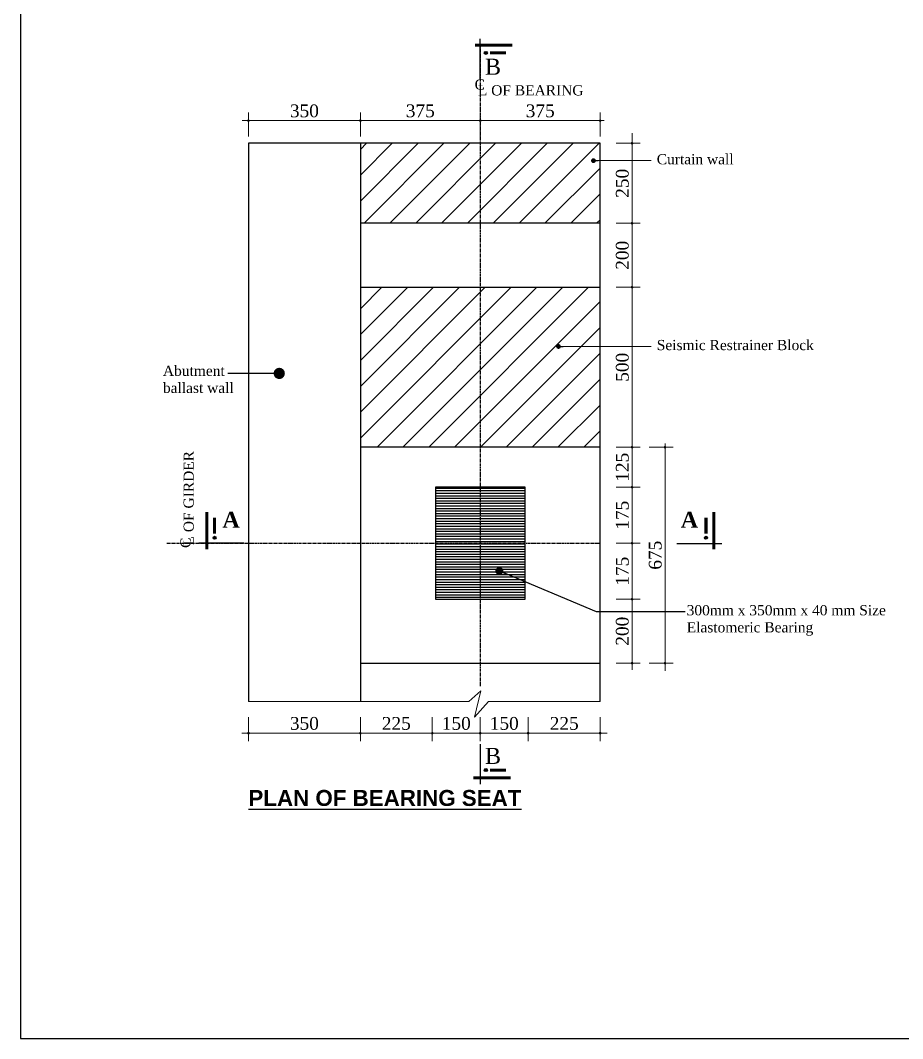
# Model space of a CAD drawing. Header units: millimetres. Extents: x -29779 to 80452, y -13100 to 39577.
# Drawn here: x -20320 to -17561, y 10392 to 13575 of the extents above; entities that cross this region are included whole.
import ezdxf

# ---------------------------------------------------------------- set-up
doc = ezdxf.new("R2010")
doc.units = ezdxf.units.MM
doc.header["$LTSCALE"] = 3
doc.linetypes.add('CENTER', pattern=[50.8, 31.75, -6.35, 6.35, -6.35])
for name, color, linetype in [('Bearing  peat', 11, 'Continuous'), ('Center Line', 34, 'Continuous'), ('Hatching', 35, 'Continuous'), ('L.L', 200, 'Continuous'), ('Pile', 11, 'Continuous'), ('Text', 7, 'Continuous')]:
    doc.layers.add(name, color=color, linetype=linetype)
doc.layers.add('Dimision', color=4, linetype='Continuous', lineweight=13)
doc.layers.add('hatch', color=253, linetype='Continuous', lineweight=13)
doc.styles.get("Standard").update_dxf_attribs({"font": 'times.ttf'})
doc.dimstyles.new('dim_20', dxfattribs={"dimscale": 0, "dimtxt": 20, "dimasz": 0.2, "dimexe": 25, "dimexo": 10, "dimgap": 10, "dimtad": 1, "dimdec": 0, "dimtxsty": 'Standard', "dimblk": 'D_TIC', "dimcen": 0, "dimclrd": 256, "dimclre": 256, "dimclrt": 256, "dimadec": 0, "dimazin": 0, "dimtfac": 1, "dimtdec": 0, "dimtix": 1, "dimtmove": 0, "dimatfit": 3, "dimldrblk": 'DOT', "dimfxl": 50, "dimfxlon": 1, "dimlwd": -1, "dimlwe": -1, "dimarcsym": 0})
doc.dimstyles.new('ISO-25', dxfattribs={"dimtxt": 15, "dimasz": 15, "dimexe": 20, "dimexo": 10.625, "dimgap": 15, "dimtad": 1, "dimdec": 1, "dimdsep": 46, "dimtxsty": 'Standard', "dimblk": 'DOT', "dimcen": 2.5, "dimclrd": 256, "dimclre": 256, "dimclrt": 256, "dimadec": 0, "dimazin": 0, "dimtfac": 1, "dimtdec": 1, "dimtix": 1, "dimtmove": 0, "dimatfit": 3, "dimldrblk": 'DOT', "dimfxl": 1, "dimlwd": -1, "dimarcsym": 0})

# ---------------------------------------------------------------- blocks, each defined once
blk = doc.blocks.new('_Dot')
at = {"color": 0, "linetype": 'ByBlock', "lineweight": -2}
blk.add_line((-0.5, 0), (-1, 0), dxfattribs=at)
at = {"color": 0, "linetype": 'ByBlock', "const_width": 0.5}
blk.add_lwpolyline([(-0.25, 0, 1), (0.25, 0, 1)], format="xyb", close=True, dxfattribs=at)
blk = doc.blocks.new('D_TIC')
at = {"layer": 'Dimision', "ltscale": 5}
for p, q in [((-60, 0), (60, 0)), ((0, 60), (0, -60))]:
    blk.add_line(p, q, dxfattribs=at)
at = {"layer": 'Dimision', "ltscale": 5, "const_width": 20}
blk.add_lwpolyline([(-10, 0, 1), (10, 0, 1)], format="xyb", close=True, dxfattribs=at)
blk = doc.blocks.new('*D620')
at = {"layer": 'Defpoints', "color": 0, "transparency": 16777216}
for p in [(-18485.3, 13190.5), (-18406.7, 13190.5), (-18506.5, 12940.5)]:
    blk.add_point(p, dxfattribs=at)
at = {"layer": 'Dimision', "transparency": 16777216}
for p, q in [((-18456.7, 13190.5), (-18381.7, 13190.5)), ((-18406.7, 12940.7), (-18406.7, 13190.3)), ((-18456.7, 12940.5), (-18381.7, 12940.5))]:
    blk.add_line(p, q, dxfattribs=at)
at = {"layer": 'Dimision', "transparency": 16777216, "xscale": 0.2, "yscale": 0.2, "zscale": 0.2}
for p, rotation in [((-18406.7, 13190.5), 90), ((-18406.7, 12940.5), 270)]:
    blk.add_blockref('D_TIC', p, dxfattribs=dict(at, rotation=rotation))
at = {"layer": 'Dimision', "transparency": 16777216, "insert": (-18437.1, 13065.5), "char_height": 40, "attachment_point": 5, "rotation": 90}
blk.add_mtext('250', dxfattribs=at)
blk = doc.blocks.new('*D622')
at = {"layer": 'Defpoints', "color": 0, "transparency": 16777216}
for p in [(-18881.5, 13261.3), (-19256.5, 13190.5), (-18881.5, 13190.5)]:
    blk.add_point(p, dxfattribs=at)
at = {"layer": 'Dimision', "transparency": 16777216}
for p, q in [((-19256.5, 13211.3), (-19256.5, 13286.3)), ((-18881.5, 13211.3), (-18881.5, 13286.3)), ((-19256.3, 13261.3), (-18881.7, 13261.3))]:
    blk.add_line(p, q, dxfattribs=at)
at = {"layer": 'Dimision', "transparency": 16777216, "xscale": 0.2, "yscale": 0.2, "zscale": 0.2, "rotation": 180}
blk.add_blockref('D_TIC', (-19256.5, 13261.3), dxfattribs=at)
at = {"layer": 'Dimision', "transparency": 16777216, "xscale": 0.2, "yscale": 0.2, "zscale": 0.2}
blk.add_blockref('D_TIC', (-18881.5, 13261.3), dxfattribs=at)
at = {"layer": 'Dimision', "transparency": 16777216, "insert": (-19069, 13291.7), "char_height": 40, "attachment_point": 5}
blk.add_mtext('375', dxfattribs=at)
blk = doc.blocks.new('*D623')
at = {"layer": 'Defpoints', "color": 0, "transparency": 16777216}
for p in [(-18506.5, 12940.5), (-18506.5, 12740.5), (-18406.7, 12740.5)]:
    blk.add_point(p, dxfattribs=at)
at = {"layer": 'Dimision', "transparency": 16777216}
for p, q in [((-18456.7, 12940.5), (-18381.7, 12940.5)), ((-18406.7, 12940.3), (-18406.7, 12740.7)), ((-18456.7, 12740.5), (-18381.7, 12740.5))]:
    blk.add_line(p, q, dxfattribs=at)
at = {"layer": 'Dimision', "transparency": 16777216, "xscale": 0.2, "yscale": 0.2, "zscale": 0.2}
for p, rotation in [((-18406.7, 12940.5), 90), ((-18406.7, 12740.5), 270)]:
    blk.add_blockref('D_TIC', p, dxfattribs=dict(at, rotation=rotation))
at = {"layer": 'Dimision', "transparency": 16777216, "insert": (-18437.1, 12840.5), "char_height": 40, "attachment_point": 5, "rotation": 90}
blk.add_mtext('200', dxfattribs=at)
blk = doc.blocks.new('*D723')
at = {"layer": 'Defpoints', "color": 0, "transparency": 16777216}
for p in [(-19606.5, 13261.3), (-19606.5, 13190.5), (-19256.5, 13190.5)]:
    blk.add_point(p, dxfattribs=at)
at = {"layer": 'Dimision', "transparency": 16777216}
for p, q in [((-19606.5, 13211.3), (-19606.5, 13286.3)), ((-19256.5, 13211.3), (-19256.5, 13286.3)), ((-19256.7, 13261.3), (-19606.3, 13261.3))]:
    blk.add_line(p, q, dxfattribs=at)
at = {"layer": 'Dimision', "transparency": 16777216, "xscale": 0.2, "yscale": 0.2, "zscale": 0.2, "rotation": 180}
blk.add_blockref('D_TIC', (-19606.5, 13261.3), dxfattribs=at)
at = {"layer": 'Dimision', "transparency": 16777216, "xscale": 0.2, "yscale": 0.2, "zscale": 0.2}
blk.add_blockref('D_TIC', (-19256.5, 13261.3), dxfattribs=at)
at = {"layer": 'Dimision', "transparency": 16777216, "insert": (-19431.5, 13291.6), "char_height": 40, "attachment_point": 5}
blk.add_mtext('350', dxfattribs=at)
blk = doc.blocks.new('*D630')
at = {"layer": 'Defpoints', "color": 0, "transparency": 16777216}
for p in [(-19606.5, 11480), (-19256.5, 11480), (-19606.5, 11346.7)]:
    blk.add_point(p, dxfattribs=at)
at = {"layer": 'Dimision', "transparency": 16777216}
for p, q in [((-19606.5, 11396.7), (-19606.5, 11321.7)), ((-19256.5, 11396.7), (-19256.5, 11321.7)), ((-19256.7, 11346.7), (-19606.3, 11346.7))]:
    blk.add_line(p, q, dxfattribs=at)
at = {"layer": 'Dimision', "transparency": 16777216, "xscale": 0.2, "yscale": 0.2, "zscale": 0.2, "rotation": 180}
blk.add_blockref('D_TIC', (-19606.5, 11346.7), dxfattribs=at)
at = {"layer": 'Dimision', "transparency": 16777216, "xscale": 0.2, "yscale": 0.2, "zscale": 0.2}
blk.add_blockref('D_TIC', (-19256.5, 11346.7), dxfattribs=at)
at = {"layer": 'Dimision', "transparency": 16777216, "insert": (-19431.5, 11377), "char_height": 40, "attachment_point": 5}
blk.add_mtext('350', dxfattribs=at)
blk = doc.blocks.new('*D724')
at = {"layer": 'Defpoints', "color": 0, "transparency": 16777216}
for p in [(-18506.5, 13261.3), (-18881.5, 13190.5), (-18506.5, 13190.5)]:
    blk.add_point(p, dxfattribs=at)
at = {"layer": 'Dimision', "transparency": 16777216}
for p, q in [((-18881.5, 13211.3), (-18881.5, 13286.3)), ((-18506.5, 13211.3), (-18506.5, 13286.3)), ((-18881.3, 13261.3), (-18506.7, 13261.3))]:
    blk.add_line(p, q, dxfattribs=at)
at = {"layer": 'Dimision', "transparency": 16777216, "xscale": 0.2, "yscale": 0.2, "zscale": 0.2, "rotation": 180}
blk.add_blockref('D_TIC', (-18881.5, 13261.3), dxfattribs=at)
at = {"layer": 'Dimision', "transparency": 16777216, "xscale": 0.2, "yscale": 0.2, "zscale": 0.2}
blk.add_blockref('D_TIC', (-18506.5, 13261.3), dxfattribs=at)
at = {"layer": 'Dimision', "transparency": 16777216, "insert": (-18694, 13291.7), "char_height": 40, "attachment_point": 5}
blk.add_mtext('375', dxfattribs=at)
blk = doc.blocks.new('*D631')
at = {"layer": 'Defpoints', "color": 0, "transparency": 16777216}
for p in [(-18741.5, 12115.5), (-18474.6, 11940.5), (-18406.7, 11940.5)]:
    blk.add_point(p, dxfattribs=at)
at = {"layer": 'Dimision', "transparency": 16777216}
for p, q in [((-18456.7, 12115.5), (-18381.7, 12115.5)), ((-18406.7, 12115.3), (-18406.7, 11940.7)), ((-18456.7, 11940.5), (-18381.7, 11940.5))]:
    blk.add_line(p, q, dxfattribs=at)
at = {"layer": 'Dimision', "transparency": 16777216, "xscale": 0.2, "yscale": 0.2, "zscale": 0.2}
for p, rotation in [((-18406.7, 12115.5), 90), ((-18406.7, 11940.5), 270)]:
    blk.add_blockref('D_TIC', p, dxfattribs=dict(at, rotation=rotation))
at = {"layer": 'Dimision', "transparency": 16777216, "insert": (-18437.1, 12028), "char_height": 40, "attachment_point": 5, "rotation": 90}
blk.add_mtext('175', dxfattribs=at)
blk = doc.blocks.new('*D632')
at = {"layer": 'Defpoints', "color": 0, "transparency": 16777216}
for p in [(-18474.6, 11765.5), (-18495.9, 11565.5), (-18406.7, 11565.5)]:
    blk.add_point(p, dxfattribs=at)
at = {"layer": 'Dimision', "transparency": 16777216}
for p, q in [((-18456.7, 11765.5), (-18381.7, 11765.5)), ((-18406.7, 11765.3), (-18406.7, 11565.7)), ((-18456.7, 11565.5), (-18381.7, 11565.5))]:
    blk.add_line(p, q, dxfattribs=at)
at = {"layer": 'Dimision', "transparency": 16777216, "xscale": 0.2, "yscale": 0.2, "zscale": 0.2}
for p, rotation in [((-18406.7, 11765.5), 90), ((-18406.7, 11565.5), 270)]:
    blk.add_blockref('D_TIC', p, dxfattribs=dict(at, rotation=rotation))
at = {"layer": 'Dimision', "transparency": 16777216, "insert": (-18437.1, 11665.5), "char_height": 40, "attachment_point": 5, "rotation": 90}
blk.add_mtext('200', dxfattribs=at)
blk = doc.blocks.new('*D633')
at = {"layer": 'Defpoints', "color": 0, "transparency": 16777216}
for p in [(-18474.6, 11940.5), (-18406.7, 11940.5), (-18474.6, 11765.5)]:
    blk.add_point(p, dxfattribs=at)
at = {"layer": 'Dimision', "transparency": 16777216}
for p, q in [((-18456.7, 11940.5), (-18381.7, 11940.5)), ((-18406.7, 11765.7), (-18406.7, 11940.3)), ((-18456.7, 11765.5), (-18381.7, 11765.5))]:
    blk.add_line(p, q, dxfattribs=at)
at = {"layer": 'Dimision', "transparency": 16777216, "xscale": 0.2, "yscale": 0.2, "zscale": 0.2}
for p, rotation in [((-18406.7, 11940.5), 90), ((-18406.7, 11765.5), 270)]:
    blk.add_blockref('D_TIC', p, dxfattribs=dict(at, rotation=rotation))
at = {"layer": 'Dimision', "transparency": 16777216, "insert": (-18437.1, 11853), "char_height": 40, "attachment_point": 5, "rotation": 90}
blk.add_mtext('175', dxfattribs=at)
blk = doc.blocks.new('*D634')
at = {"layer": 'Defpoints', "color": 0, "transparency": 16777216}
for p in [(-18506.5, 12240.5), (-18386.7, 11565.5), (-18303.7, 11565.5)]:
    blk.add_point(p, dxfattribs=at)
at = {"layer": 'Dimision', "transparency": 16777216}
for p, q in [((-18353.7, 12240.5), (-18278.7, 12240.5)), ((-18303.7, 12240.3), (-18303.7, 11565.7)), ((-18353.7, 11565.5), (-18278.7, 11565.5))]:
    blk.add_line(p, q, dxfattribs=at)
at = {"layer": 'Dimision', "transparency": 16777216, "xscale": 0.2, "yscale": 0.2, "zscale": 0.2}
for p, rotation in [((-18303.7, 12240.5), 90), ((-18303.7, 11565.5), 270)]:
    blk.add_blockref('D_TIC', p, dxfattribs=dict(at, rotation=rotation))
at = {"layer": 'Dimision', "transparency": 16777216, "insert": (-18334.1, 11903), "char_height": 40, "attachment_point": 5, "rotation": 90}
blk.add_mtext('675', dxfattribs=at)
blk = doc.blocks.new('*D635')
at = {"layer": 'Defpoints', "color": 0, "transparency": 16777216}
for p in [(-19256.5, 11480), (-19031.5, 11459.7), (-19031.5, 11346.7)]:
    blk.add_point(p, dxfattribs=at)
at = {"layer": 'Dimision', "transparency": 16777216}
for p, q in [((-19256.5, 11396.7), (-19256.5, 11321.7)), ((-19031.5, 11396.7), (-19031.5, 11321.7)), ((-19256.3, 11346.7), (-19031.7, 11346.7))]:
    blk.add_line(p, q, dxfattribs=at)
at = {"layer": 'Dimision', "transparency": 16777216, "xscale": 0.2, "yscale": 0.2, "zscale": 0.2, "rotation": 180}
blk.add_blockref('D_TIC', (-19256.5, 11346.7), dxfattribs=at)
at = {"layer": 'Dimision', "transparency": 16777216, "xscale": 0.2, "yscale": 0.2, "zscale": 0.2}
blk.add_blockref('D_TIC', (-19031.5, 11346.7), dxfattribs=at)
at = {"layer": 'Dimision', "transparency": 16777216, "insert": (-19144, 11377), "char_height": 40, "attachment_point": 5}
blk.add_mtext('225', dxfattribs=at)
blk = doc.blocks.new('*D636')
at = {"layer": 'Defpoints', "color": 0, "transparency": 16777216}
for p in [(-19031.5, 11459.7), (-18881.5, 11459.7), (-18881.5, 11346.7)]:
    blk.add_point(p, dxfattribs=at)
at = {"layer": 'Dimision', "transparency": 16777216}
for p, q in [((-19031.5, 11396.7), (-19031.5, 11321.7)), ((-18881.5, 11396.7), (-18881.5, 11321.7)), ((-19031.3, 11346.7), (-18881.7, 11346.7))]:
    blk.add_line(p, q, dxfattribs=at)
at = {"layer": 'Dimision', "transparency": 16777216, "xscale": 0.2, "yscale": 0.2, "zscale": 0.2, "rotation": 180}
blk.add_blockref('D_TIC', (-19031.5, 11346.7), dxfattribs=at)
at = {"layer": 'Dimision', "transparency": 16777216, "xscale": 0.2, "yscale": 0.2, "zscale": 0.2}
blk.add_blockref('D_TIC', (-18881.5, 11346.7), dxfattribs=at)
at = {"layer": 'Dimision', "transparency": 16777216, "insert": (-18956.5, 11377), "char_height": 40, "attachment_point": 5}
blk.add_mtext('150', dxfattribs=at)
blk = doc.blocks.new('*D637')
at = {"layer": 'Defpoints', "color": 0, "transparency": 16777216}
for p in [(-18731.5, 11459.7), (-18506.5, 11480), (-18731.5, 11346.7)]:
    blk.add_point(p, dxfattribs=at)
at = {"layer": 'Dimision', "transparency": 16777216}
for p, q in [((-18731.5, 11396.7), (-18731.5, 11321.7)), ((-18506.5, 11396.7), (-18506.5, 11321.7)), ((-18506.7, 11346.7), (-18731.3, 11346.7))]:
    blk.add_line(p, q, dxfattribs=at)
at = {"layer": 'Dimision', "transparency": 16777216, "xscale": 0.2, "yscale": 0.2, "zscale": 0.2, "rotation": 180}
blk.add_blockref('D_TIC', (-18731.5, 11346.7), dxfattribs=at)
at = {"layer": 'Dimision', "transparency": 16777216, "xscale": 0.2, "yscale": 0.2, "zscale": 0.2}
blk.add_blockref('D_TIC', (-18506.5, 11346.7), dxfattribs=at)
at = {"layer": 'Dimision', "transparency": 16777216, "insert": (-18619, 11377), "char_height": 40, "attachment_point": 5}
blk.add_mtext('225', dxfattribs=at)
blk = doc.blocks.new('*D638')
at = {"layer": 'Defpoints', "color": 0, "transparency": 16777216}
for p in [(-18881.5, 11459.7), (-18731.5, 11459.7), (-18881.5, 11346.7)]:
    blk.add_point(p, dxfattribs=at)
at = {"layer": 'Dimision', "transparency": 16777216}
for p, q in [((-18881.5, 11396.7), (-18881.5, 11321.7)), ((-18731.5, 11396.7), (-18731.5, 11321.7)), ((-18731.7, 11346.7), (-18881.3, 11346.7))]:
    blk.add_line(p, q, dxfattribs=at)
at = {"layer": 'Dimision', "transparency": 16777216, "xscale": 0.2, "yscale": 0.2, "zscale": 0.2, "rotation": 180}
blk.add_blockref('D_TIC', (-18881.5, 11346.7), dxfattribs=at)
at = {"layer": 'Dimision', "transparency": 16777216, "xscale": 0.2, "yscale": 0.2, "zscale": 0.2}
blk.add_blockref('D_TIC', (-18731.5, 11346.7), dxfattribs=at)
at = {"layer": 'Dimision', "transparency": 16777216, "insert": (-18806.5, 11377), "char_height": 40, "attachment_point": 5}
blk.add_mtext('150', dxfattribs=at)
blk = doc.blocks.new('*D726')
at = {"layer": 'Defpoints', "color": 0, "linetype": 'Continuous', "ltscale": 0.1, "transparency": 16777216}
for p in [(-18506.5, 12240.5), (-18406.7, 12240.5), (-18741.5, 12115.5)]:
    blk.add_point(p, dxfattribs=at)
at = {"layer": 'Dimision', "ltscale": 0.1, "transparency": 16777216}
for p, q in [((-18456.7, 12240.5), (-18381.7, 12240.5)), ((-18406.7, 12115.7), (-18406.7, 12240.3)), ((-18456.7, 12115.5), (-18381.7, 12115.5))]:
    blk.add_line(p, q, dxfattribs=at)
at = {"layer": 'Dimision', "linetype": 'Continuous', "ltscale": 0.1, "transparency": 16777216, "xscale": 0.2, "yscale": 0.2, "zscale": 0.2}
for p, rotation in [((-18406.7, 12240.5), 90), ((-18406.7, 12115.5), 270)]:
    blk.add_blockref('D_TIC', p, dxfattribs=dict(at, rotation=rotation))
at = {"layer": 'Dimision', "linetype": 'Continuous', "ltscale": 0.1, "transparency": 16777216, "insert": (-18437.1, 12178), "char_height": 40, "attachment_point": 5, "rotation": 90}
blk.add_mtext('125', dxfattribs=at)
blk = doc.blocks.new('*D727')
at = {"layer": 'Defpoints', "color": 0, "linetype": 'Continuous', "ltscale": 0.1, "transparency": 16777216}
for p in [(-18506.5, 12740.5), (-18406.7, 12740.5), (-18506.5, 12240.5)]:
    blk.add_point(p, dxfattribs=at)
at = {"layer": 'Dimision', "ltscale": 0.1, "transparency": 16777216}
for p, q in [((-18456.7, 12740.5), (-18381.7, 12740.5)), ((-18406.7, 12240.7), (-18406.7, 12740.3)), ((-18456.7, 12240.5), (-18381.7, 12240.5))]:
    blk.add_line(p, q, dxfattribs=at)
at = {"layer": 'Dimision', "linetype": 'Continuous', "ltscale": 0.1, "transparency": 16777216, "xscale": 0.2, "yscale": 0.2, "zscale": 0.2}
for p, rotation in [((-18406.7, 12740.5), 90), ((-18406.7, 12240.5), 270)]:
    blk.add_blockref('D_TIC', p, dxfattribs=dict(at, rotation=rotation))
at = {"layer": 'Dimision', "linetype": 'Continuous', "ltscale": 0.1, "transparency": 16777216, "insert": (-18437.1, 12490.5), "char_height": 40, "attachment_point": 5, "rotation": 90}
blk.add_mtext('500', dxfattribs=at)

msp = doc.modelspace()

# ---------------------------------------------------------------- hatches: boundary and pattern name
at = {"layer": 'hatch', "linetype": 'Continuous', "ltscale": 0.1}
h = msp.add_hatch(dxfattribs=at)
h.set_pattern_fill('ANSI31', color=256, scale=18)
h.set_pattern_definition([(45, (-8695.53, 8376.25), (-40.41115, 40.41115), [])])
h.paths.add_polyline_path([(-18506.55, 13190.5), (-18881.55, 13190.5), (-18881.55, 12940.5), (-18506.55, 12940.5)])
h.paths.add_polyline_path([(-18881.55, 13190.5), (-19256.55, 13190.5), (-19256.55, 12940.5), (-18881.55, 12940.5)])
h = msp.add_hatch(dxfattribs=at)
h.set_pattern_fill('ANSI31', color=256, scale=18)
h.set_pattern_definition([(45, (-8695.53, 8201.25), (-40.41115, 40.41115), [])])
h.paths.add_polyline_path([(-18506.55, 12740.5), (-18881.55, 12740.5), (-18881.55, 12240.5), (-18506.55, 12240.5)])
h.paths.add_polyline_path([(-18881.55, 12740.5), (-19256.55, 12740.5), (-19256.55, 12240.5), (-18881.55, 12240.5)])
at = {"layer": 'Hatching', "linetype": 'Continuous', "ltscale": 3}
h = msp.add_hatch(dxfattribs=at)
h.set_pattern_fill('LINE,_I', color=256, scale=2.5, style=2)
h.set_pattern_definition([(0, (-866548.91, -155495.3635), (0, 7.9375), [])])
h.paths.add_polyline_path([(-18881.55, 11765.5), (-18741.55, 11765.5), (-18741.55, 11940.5), (-18881.55, 11940.5)])
h.paths.add_polyline_path([(-19021.55, 11765.5), (-18881.55, 11765.5), (-18881.55, 11940.5), (-19021.55, 11940.5)])
h.paths.add_polyline_path([(-18741.55, 12115.5), (-18881.55, 12115.5), (-18881.55, 11940.5), (-18741.55, 11940.5)])
h.paths.add_polyline_path([(-18881.55, 12115.5), (-19021.55, 12115.5), (-19021.55, 11940.5), (-18881.55, 11940.5)])
at = {"layer": 'Pile', "ltscale": 5}
h = msp.add_hatch(color=5, dxfattribs=at)
h.set_gradient(color1=(0, 0, 255), one_color=1, tint=1, name='CYLINDER')
h.paths.add_polyline_path([(-18864.13, 13477.72, 1), (-18864.13, 13468.23, 1)])
h = msp.add_hatch(color=5, dxfattribs=at)
h.set_gradient(color1=(0, 0, 255), one_color=1, tint=1, name='CYLINDER')
h.paths.add_polyline_path([(-19717.3, 11957.51, 1), (-19707.81, 11957.51, 1)])
h = msp.add_hatch(color=5, dxfattribs=at)
h.set_gradient(color1=(0, 0, 255), one_color=1, tint=1, name='CYLINDER')
h.paths.add_polyline_path([(-18170.79, 11957.51, -1), (-18180.29, 11957.51, -1)])
h = msp.add_hatch(color=5, dxfattribs=at)
h.set_gradient(color1=(0, 0, 255), one_color=1, tint=1, name='CYLINDER')
h.paths.add_polyline_path([(-18864.13, 11226.84, -1), (-18864.13, 11236.33, -1)])

# ---------------------------------------------------------------- linework, layer by layer
at = {"layer": 'Bearing  peat', "linetype": 'Continuous'}
for points in [[(-19256.55, 11565.5), (-18506.55, 11565.5), (-18506.55, 12240.5), (-19256.55, 12240.5)], [(-19021.55, 11765.5), (-18741.55, 11765.5), (-18741.55, 12115.5), (-19021.55, 12115.5)]]:
    msp.add_lwpolyline(points, close=True, dxfattribs=at)
at = {"layer": 'Center Line', "linetype": 'CENTER', "ltscale": 0.1}
for p, q in [((-18881.55, 13500.08), (-18881.55, 11492.65)), ((-19861.75, 11940.5), (-18506.55, 11940.5))]:
    msp.add_line(p, q, dxfattribs=at)
at = {"layer": 'Defpoints', "linetype": 'Continuous', "ltscale": 3}
msp.add_lwpolyline([(-20319.82, 10391.99), (-9487.28, 10391.99), (-9487.28, 16176.64), (-20319.82, 16176.64)], close=True, dxfattribs=at)
at = {"layer": 'Dimision'}
for p, q in [((-19606.55, 13261.28), (-19626.45, 13261.28)), ((-18531.55, 13261.28), (-18509.95, 13261.28)), ((-19606.55, 11346.66), (-19627.12, 11346.66)), ((-18506.55, 11346.66), (-18484.72, 11346.66))]:
    msp.add_line(p, q, dxfattribs=at)
at = {"layer": 'Dimision', "linetype": 'Continuous', "ltscale": 0.1}
for p, q in [((-18406.71, 13190.5), (-18406.71, 13222.09)), ((-18303.74, 11640.5), (-18303.74, 11619.69)), ((-18406.71, 11565.5), (-18406.71, 11545.11)), ((-18303.74, 11565.5), (-18303.74, 11541.3))]:
    msp.add_line(p, q, dxfattribs=at)
at = {"layer": 'Dimision', "linetype": 'Continuous'}
msp.add_lwpolyline([(-19606.55, 11446.1), (-18917.28, 11446.1), (-18879.35, 11478.58), (-18900.02, 11396.62), (-18855.29, 11445.91), (-18506.55, 11445.91)], dxfattribs=at)
at = {"layer": 'L.L', "linetype": 'Continuous'}
for p, q in [((-18506.55, 13190.5), (-19606.55, 13190.5)), ((-19606.55, 13190.5), (-19606.55, 11446.1)), ((-19256.55, 13190.5), (-19256.55, 11446.1)), ((-19256.55, 13190.5), (-19256.55, 11446.1)), ((-18506.55, 11446.1), (-18506.55, 13190.5)), ((-18506.55, 12940.5), (-19256.55, 12940.5)), ((-19256.55, 12740.5), (-18506.55, 12740.5)), ((-18506.55, 12240.5), (-19256.55, 12240.5))]:
    msp.add_line(p, q, dxfattribs=at)
at = {"layer": 'Pile', "ltscale": 5}
for p, q in [((-18881.55, 13391.75), (-18881.55, 13516.89)), ((-19620.96, 11940.5), (-19762.01, 11940.5)), ((-18267.14, 11940.1), (-18126.08, 11940.1)), ((-18881.55, 11312.8), (-18881.55, 11187.66))]:
    msp.add_line(p, q, dxfattribs=at)
at = {"layer": 'Pile', "ltscale": 5, "const_width": 9.49}
for points in [[(-18897.52, 13497.43), (-18780.95, 13497.43)], [(-18850.84, 13472.97), (-18801.09, 13472.97)], [(-19737.02, 11921.06), (-19737.02, 12037.63)], [(-18151.08, 11921.06), (-18151.08, 12037.63)], [(-19712.56, 11970.81), (-19712.56, 12020.56)], [(-18175.54, 11970.81), (-18175.54, 12020.56)], [(-18850.84, 11231.58), (-18801.09, 11231.58)], [(-18902.75, 11207.12), (-18786.18, 11207.12)]]:
    msp.add_lwpolyline(points, dxfattribs=at)
at = {"layer": 'Pile', "ltscale": 5}
for centre in [(-18864.13, 13472.97), (-19712.56, 11957.51), (-18175.54, 11957.51), (-18864.13, 11231.58)]:
    msp.add_circle(centre, 4.75, dxfattribs=at)

# ---------------------------------------------------------------- texts
at = {"layer": 'Text'}
for p in [(-18866.9, 13404.93), (-18866.9, 11250.74)]:
    msp.add_text('B', height=50, dxfattribs=at).set_placement(p)
for s, insert, char_height, width, attachment_point in [('{\\fTimes New Roman|b0|i0|c0|p18;C}', (-18899.15, 13390.29), 32, 634.4051, 1), ('{\\fTimes New Roman|b0|i0|c0|p18;L OF BEARING}', (-18888.84, 13372.12), 32, 659.4051, 1), ('Curtain wall', (-18329.45, 13156.77), 32, 819.6172, 1), ('Seismic Restrainer Block', (-18329.45, 12575.93), 32, 604.2642, 1), ('Abutment \\Pballast wall', (-19873.96, 12495.46), 32, 729.5659, 1), ('{\\fTimes New Roman|b1|i0|c0|p18;A}', (-19633.54, 12038.81), 50, 1377.1429, 3), ('{\\fTimes New Roman|b1|i0|c0|p18;A}', (-18254.56, 12038.81), 50, 1377.1429, 1), ('300mm x 350mm x 40 mm Size\\PElastomeric Bearing', (-18235.98, 11747.05), 32, 634.4249, 1), ('{\\fArial|b1|i0|c0|p34;\\LPLAN OF BEARING SEAT}', (-19606.57, 11169.3), 50, 1652.1429, 1)]:
    msp.add_mtext(s, dxfattribs=dict(at, insert=insert, char_height=char_height, width=width, attachment_point=attachment_point))
at = {"layer": 'Text', "char_height": 32, "width": 634.4051, "attachment_point": 1, "rotation": 90}
for s, insert in [('{\\fTimes New Roman|b0|i0|c0|p18;L OF GIRDER}', (-19809.39, 11933.46)), ('{\\fTimes New Roman|b0|i0|c0|p18;C}', (-19819.16, 11925.82))]:
    msp.add_mtext(s, dxfattribs=dict(at, insert=insert))

# ---------------------------------------------------------------- dimensions: what is measured, and where the dimension line sits
at = {"layer": 'Dimision'}
for base, p1, p2, picture, middle in [((-19606.55, 13261.28), (-19256.55, 13190.5), (-19606.55, 13190.5), '*D723', (-19431.55, 13291.63)), ((-18881.55, 13261.28), (-19256.55, 13190.5), (-18881.55, 13190.5), '*D622', (-19069.05, 13291.69)), ((-18506.55, 13261.28), (-18881.55, 13190.5), (-18506.55, 13190.5), '*D724', (-18694.05, 13291.69)), ((-19606.55, 11346.66), (-19256.55, 11479.98), (-19606.55, 11479.98), '*D630', (-19431.55, 11377.01)), ((-19031.55, 11346.66), (-19256.55, 11479.98), (-19031.55, 11459.74), '*D635', (-19144.05, 11377.01)), ((-18881.55, 11346.66), (-19031.55, 11459.74), (-18881.55, 11459.74), '*D636', (-18956.55, 11377.01))]:
    dim = msp.add_linear_dim(base=base, p1=p1, p2=p2, dimstyle='dim_20', override={"dimscale": 1, "dimtxt": 40}, dxfattribs=at)
    dim.commit()
    dim.dimension.update_dxf_attribs({"geometry": picture, "text_midpoint": middle})
for base, p1, p2, angle, picture, middle in [((-18406.71, 13190.5), (-18506.55, 12940.5), (-18485.3, 13190.5), 90, '*D620', (-18437.05, 13065.5)), ((-18406.71, 12740.5), (-18506.55, 12940.5), (-18506.55, 12740.5), 270, '*D623', (-18437.05, 12840.5)), ((-18303.74, 11565.5), (-18506.55, 12240.5), (-18386.71, 11565.5), 90, '*D634', (-18334.15, 11903)), ((-18406.71, 11940.5), (-18741.55, 12115.5), (-18474.65, 11940.5), 90, '*D631', (-18437.11, 12028)), ((-18406.71, 11940.5), (-18474.65, 11765.5), (-18474.65, 11940.5), 270, '*D633', (-18437.11, 11853)), ((-18406.71, 11565.5), (-18474.65, 11765.5), (-18495.92, 11565.5), 270, '*D632', (-18437.05, 11665.5)), ((-18881.55, 11346.66), (-18731.55, 11459.74), (-18881.55, 11459.74), 180, '*D638', (-18806.55, 11377.01)), ((-18731.55, 11346.66), (-18506.55, 11479.98), (-18731.55, 11459.74), 180, '*D637', (-18619.05, 11377.01))]:
    dim = msp.add_linear_dim(base=base, p1=p1, p2=p2, angle=angle, dimstyle='dim_20', override={"dimscale": 1, "dimtxt": 40}, dxfattribs=at)
    dim.commit()
    dim.dimension.update_dxf_attribs({"geometry": picture, "text_midpoint": middle})
at = {"layer": 'Dimision', "linetype": 'Continuous', "ltscale": 0.1}
for base, p1, p2, picture, middle in [((-18406.71, 12740.5), (-18506.55, 12240.5), (-18506.55, 12740.5), '*D727', (-18437.05, 12490.5)), ((-18406.71, 12240.5), (-18741.55, 12115.5), (-18506.55, 12240.5), '*D726', (-18437.05, 12178))]:
    dim = msp.add_linear_dim(base=base, p1=p1, p2=p2, angle=90, dimstyle='dim_20', override={"dimscale": 1, "dimtxt": 40, "dimtmove": 1}, dxfattribs=at)
    dim.commit()
    dim.dimension.update_dxf_attribs({"geometry": picture, "text_midpoint": middle})

# ---------------------------------------------------------------- leaders
for points in [[(-18527.57, 13136.22), (-18347.51, 13136.22)], [(-18636.83, 12555.39), (-18347.51, 12555.39)]]:
    msp.add_leader(points, dimstyle='ISO-25', override={"dimgap": 15, "dimtad": 0}, dxfattribs=at)
at = {"layer": 'Text', "linetype": 'Continuous', "ltscale": 0.1}
msp.add_leader([(-19510.16, 12471.26), (-19670.75, 12471.26)], dimstyle='ISO-25', override={"dimasz": 35, "dimgap": 15, "dimtad": 0}, dxfattribs=at)
at = {"layer": 'Text'}
msp.add_leader([(-18821.77, 11853.73), (-18519.54, 11727.54), (-18241.17, 11727.54)], dimstyle='ISO-25', override={"dimasz": 25, "dimtad": 0}, dxfattribs=at)

doc.saveas('drawing.dxf')
